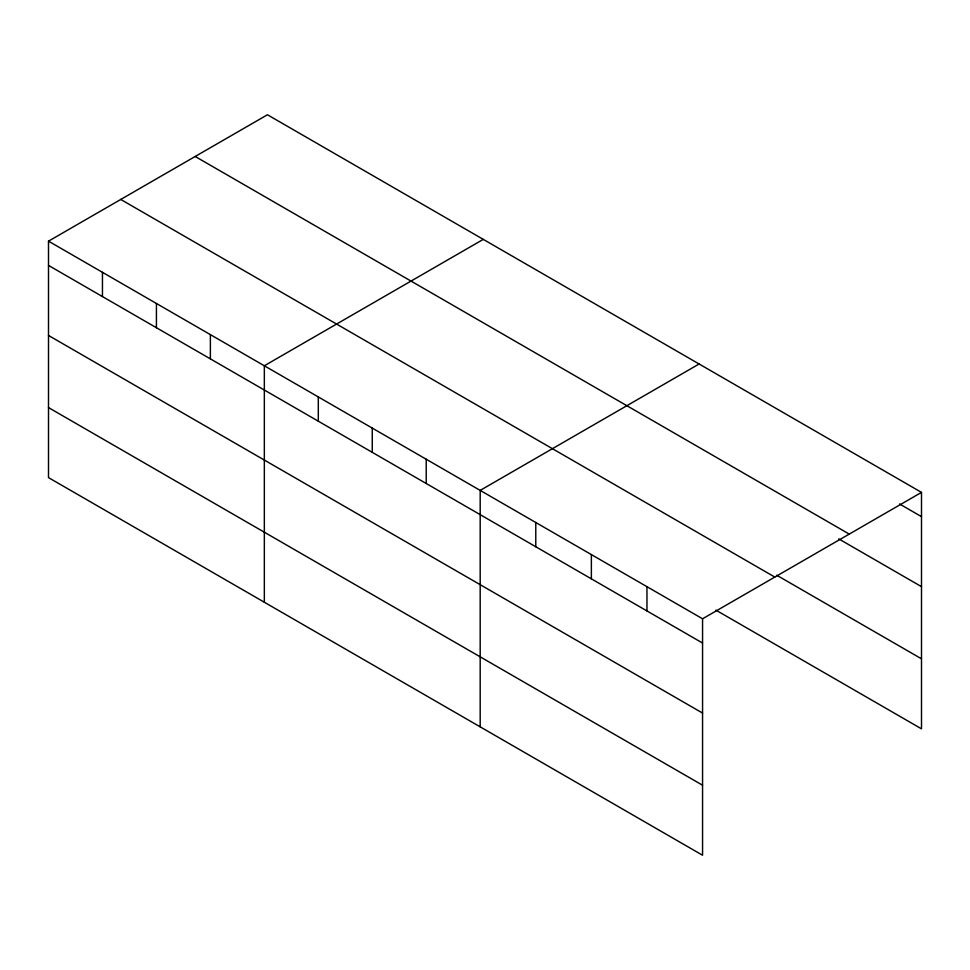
<?xml version="1.0" encoding="UTF-8"?>
<svg xmlns="http://www.w3.org/2000/svg" width="970" height="970" viewBox="0 0 970 970"><rect width="100%" height="100%" fill="white"/><g stroke="black" fill="none" stroke-linecap="round" stroke-linejoin="round"><path stroke-width="1.45" d="M715.933 610.142L921.5 728.834L921.5 492.384L267.441 114.763L48.5 241.166L48.5 477.616L702.559 855.237L702.559 618.787L48.5 241.166M483.278 239.372L264.337 365.775L264.337 602.237M699.115 363.992L480.186 490.396L480.186 726.845M702.559 618.787L921.5 492.384M899.517 503.951L921.5 516.634M195.188 156.473L849.247 534.094M838.759 538.883L921.5 586.656M776.691 575.21L921.5 658.812M120.753 199.456L774.812 577.077M48.5 265.416L702.559 643.037M48.5 335.45L702.559 713.071M48.5 407.594L702.559 785.215M646.966 586.692L646.966 610.942M591.373 554.585L591.373 578.847M535.779 522.49L535.779 546.753M426.218 459.234L426.218 483.496M372.262 428.085L372.262 452.347M318.305 396.936L318.305 421.186M210.381 334.626L210.381 358.888M156.425 303.477L156.425 327.727M102.456 272.315L102.456 296.577"/></g></svg>
